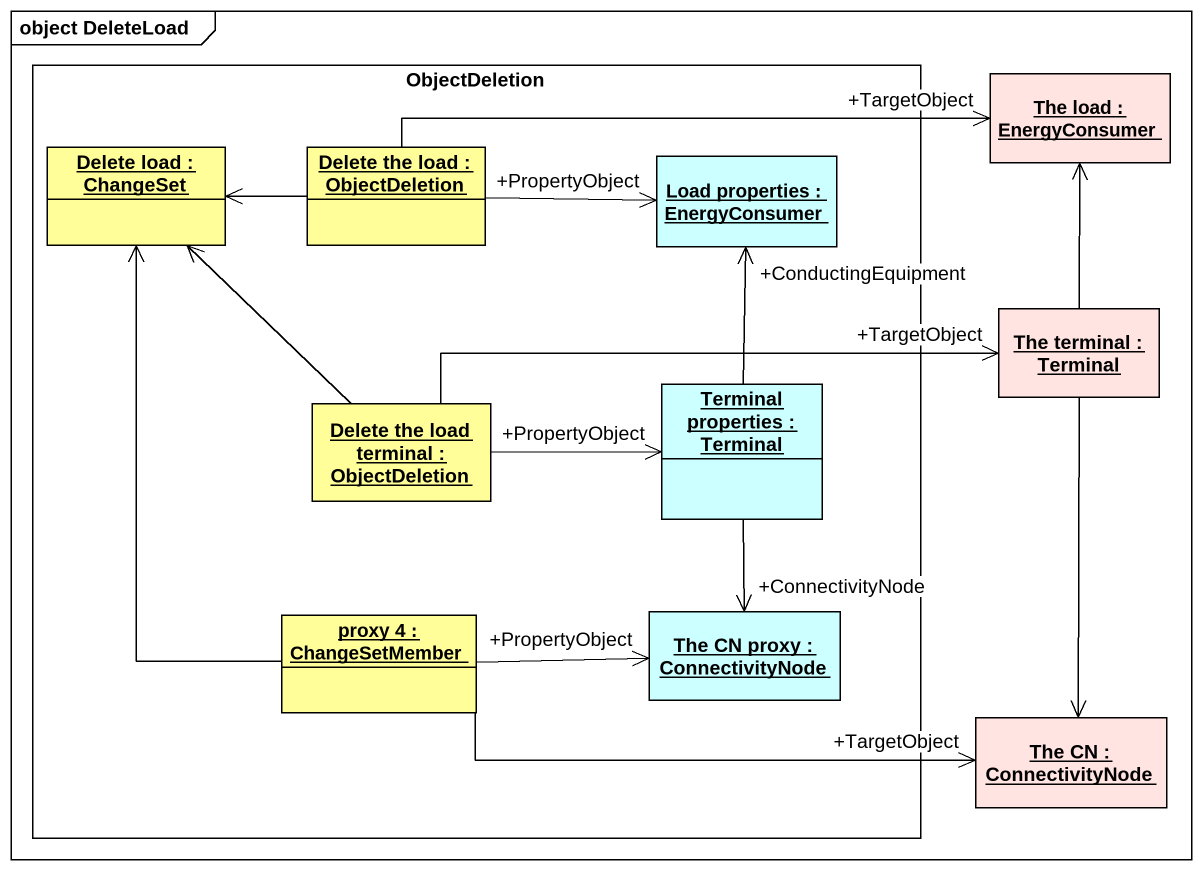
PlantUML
@startuml
mainframe object DeleteLoad
hide circle
hide empty members
rectangle ObjectDeletion {
  object "Delete load : ChangeSet" as Delete_load #FFFE99
  object "Delete the load : ObjectDeletion" as Delete_the_load #FFFE99
  object "Load properties : EnergyConsumer" as Load_properties #CCFFFF
  object "Delete the load terminal : ObjectDeletion" as Delete_the_load_terminal #FFFE99
  object "Terminal properties : Terminal" as Terminal_properties #CCFFFF
  object "proxy 4 : ChangeSetMember" as proxy_4 #FFFE99
  object "The CN proxy : ConnectivityNode" as The_CN_proxy #CCFFFF
}
object "The load : EnergyConsumer" as The_load #FFE4E1
object "The terminal : Terminal" as The_terminal #FFE4E1
object "The CN : ConnectivityNode" as The_CN #FFE4E1
Delete_the_load -right-> "+TargetObject" The_load
Delete_the_load -left-> Delete_load
Delete_the_load -right-> "+PropertyObject" Load_properties
The_terminal -up-> The_load
The_terminal --> The_CN
Delete_the_load_terminal -up-> Delete_load
Delete_the_load_terminal -right-> "+TargetObject" The_terminal
Delete_the_load_terminal -right-> "+PropertyObject" Terminal_properties
Terminal_properties -up-> "+ConductingEquipment" Load_properties
Terminal_properties --> "+ConnectivityNode" The_CN_proxy
proxy_4 -up-> Delete_load
proxy_4 -right-> "+PropertyObject" The_CN_proxy
proxy_4 -right-> "+TargetObject" The_CN
@enduml
